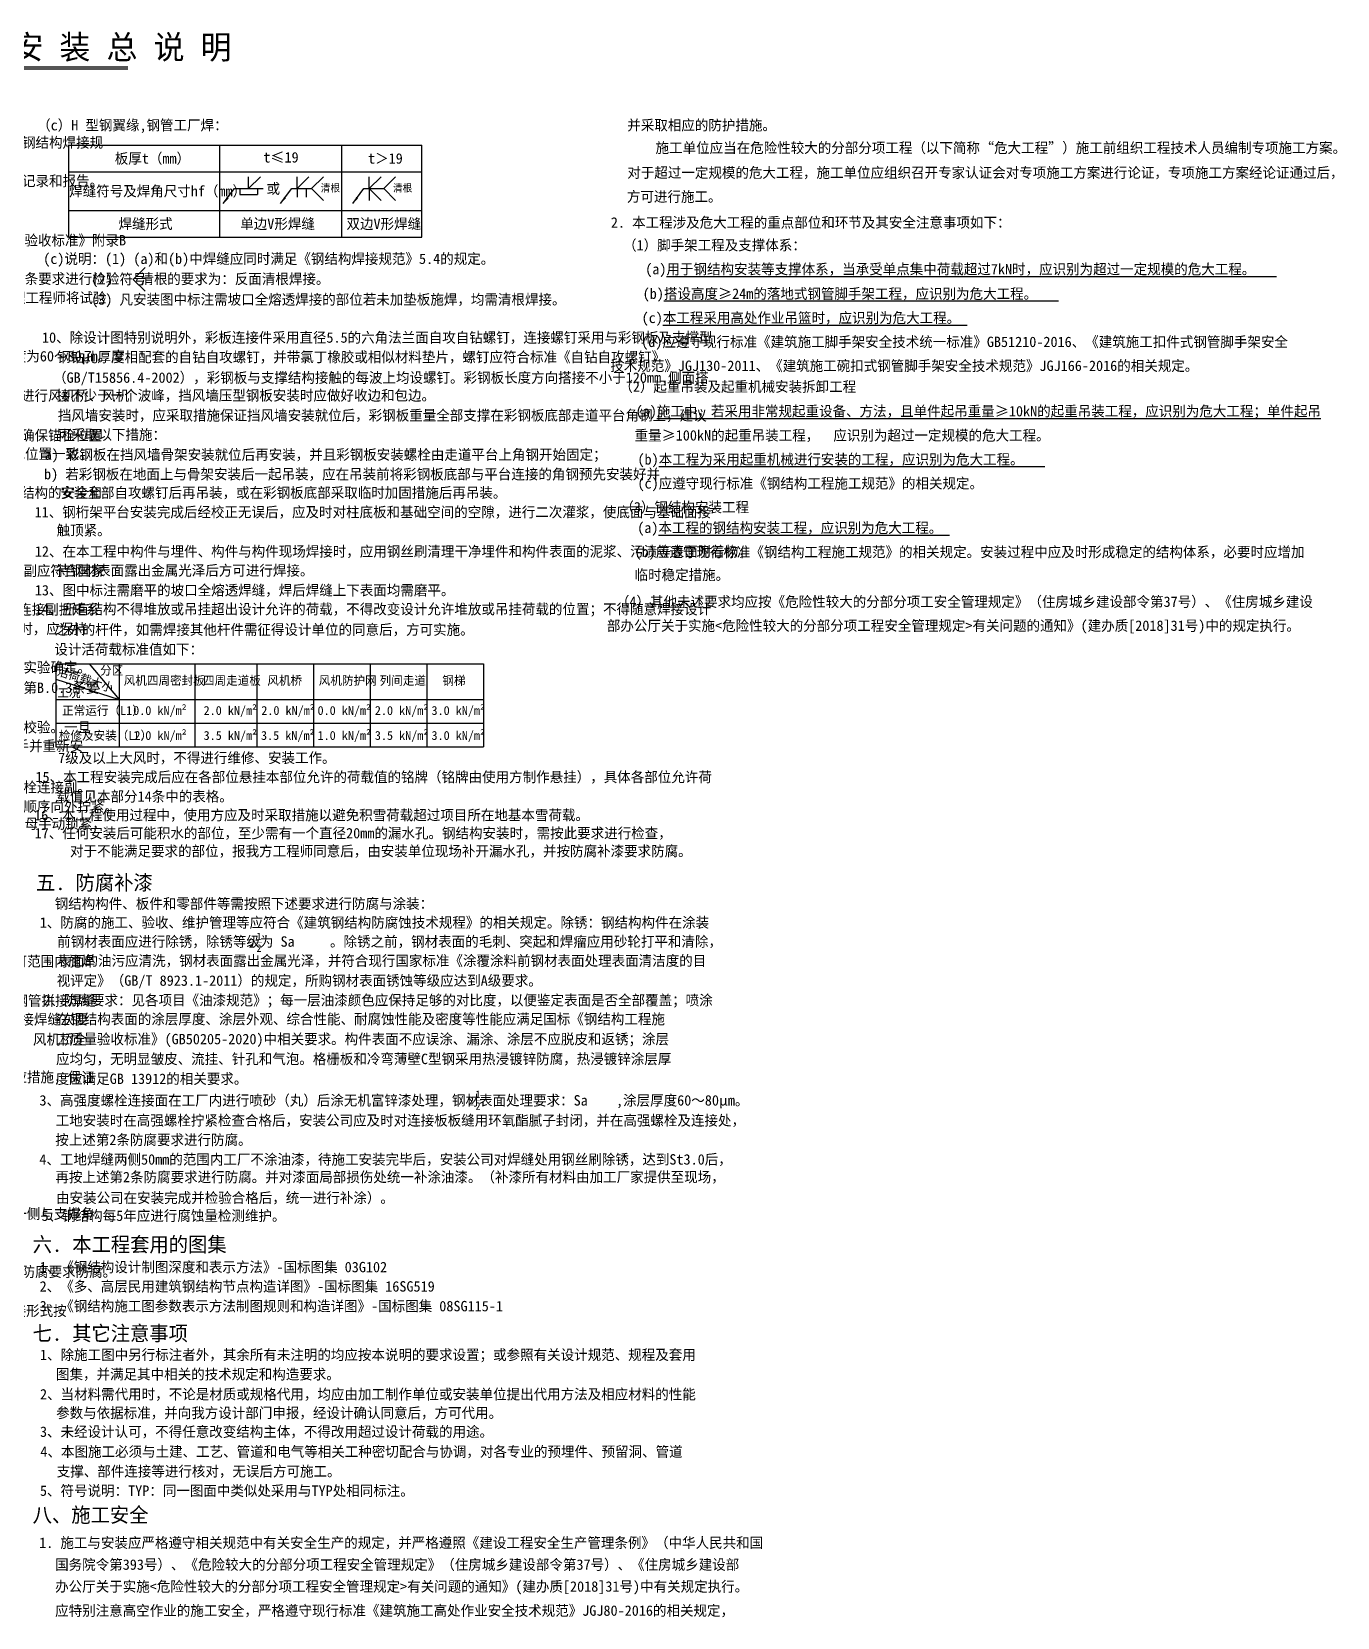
# Model space of a CAD drawing. Header units: metres. Extents: x -360 to 953, y -104 to 718.
# Drawn here: x 513 to 953, y 184 to 718 of the extents above; entities that cross this region are included whole.
import ezdxf

# ---------------------------------------------------------------- set-up
doc = ezdxf.new("R2010")
doc.units = ezdxf.units.M
doc.dimstyles.get("Standard").update_dxf_attribs({"dimtxt": 2.5, "dimasz": 2.5, "dimexe": 1.25, "dimexo": 0.625, "dimtad": 1, "dimcen": 2.5, "dimazin": 3, "dimtfac": 1, "dimtmove": 0, "dimatfit": 3})

msp = doc.modelspace()

# ---------------------------------------------------------------- linework, layer by layer
at = {"color": 2}
msp.add_line((455.03, 705.87), (545.68, 705.87), dxfattribs=at)
at = {"color": 3}
msp.add_line((455.03, 705.19), (545.68, 705.19), dxfattribs=at)
at = {"color": 7}
for p, q in [((525.67, 679.55), (644.67, 679.55)), ((525.67, 679.55), (525.67, 648.55)), ((576.67, 648.55), (576.67, 679.55)), ((617.67, 648.55), (617.67, 679.55)), ((644.67, 648.55), (644.67, 679.55)), ((525.67, 670.55), (644.67, 670.55)), ((586.33, 664.9), (586.33, 668.9)), ((590.33, 668.9), (586.33, 664.9)), ((606.64, 668.9), (602.64, 664.9)), ((602.64, 664.9), (602.64, 668.9)), ((611.51, 668.9), (607.51, 664.9)), ((630.94, 668.9), (626.94, 664.9)), ((626.94, 664.9), (626.94, 668.9)), ((635.81, 668.9), (631.81, 664.9)), ((583.33, 664.9), (583.33, 662.9)), ((583.33, 662.9), (589.33, 662.9)), ((589.33, 664.9), (589.33, 662.9)), ((602.64, 664.9), (602.64, 662)), ((605.64, 664.9), (605.64, 662)), ((611.51, 660.9), (607.51, 664.9)), ((626.94, 664.9), (630.94, 664.9)), ((626.94, 664.9), (626.94, 660.9)), ((626.94, 664.9), (630.94, 664.9)), ((630.94, 660.9), (626.94, 664.9)), ((635.81, 660.9), (631.81, 664.9)), ((525.67, 657.55), (644.67, 657.55)), ((525.67, 648.55), (644.67, 648.55))]:
    msp.add_line(p, q, dxfattribs=at)
for p, q in [((551.46, 638.31), (547.46, 634.31)), ((551.46, 630.31), (547.46, 634.31)), ((521.37, 504.85), (521.37, 476.96)), ((521.41, 504.85), (665.37, 504.85)), ((532.59, 504.85), (542.71, 492.87)), ((542.71, 504.85), (542.71, 476.96)), ((568.22, 504.85), (568.22, 476.96)), ((589.05, 504.85), (589.05, 476.96)), ((608.13, 504.85), (608.13, 476.96)), ((627.21, 504.85), (627.21, 476.96)), ((646.29, 504.85), (646.29, 476.96)), ((665.37, 504.85), (665.37, 476.96)), ((521.41, 499.68), (542.71, 492.87)), ((521.41, 492.87), (665.37, 492.87)), ((521.41, 484.92), (665.37, 484.92)), ((521.41, 476.96), (665.37, 476.96))]:
    msp.add_line(p, q)
for points in [[(588.6, 410.95, 0.1, 0.1, 0), (590.88, 410.95, 0.1, 0.1, 0)], [(662.37, 357.78, 0.1, 0.1, 0), (664.65, 357.78, 0.1, 0.1, 0)]]:
    msp.add_lwpolyline(points, format="xyseb")

# ---------------------------------------------------------------- texts
for s, height, p in [('钢 结 构 安 装 总 说 明', 8, (459.29, 708.54)), ('设计活荷载标准值如下：', 3.5, (520.94, 507.99)), ('分区', 3, (536.34, 501.15)), ('工况', 3, (521.95, 493.59)), ('风机四周密封板', 3, (544.27, 497.77)), ('四周走道板', 3, (570.95, 497.77)), ('风机桥', 3, (592.62, 497.77)), ('风机防护网', 3, (609.93, 497.77)), ('列间走道', 3, (630.42, 497.77)), ('钢梯', 3, (651.54, 497.77)), ('0.0 kN/m²', 3, (547.46, 487.65)), ('2.0 kN/m²', 3, (571.17, 487.65)), ('2.0 kN/m²', 3, (590.59, 487.65)), ('0.0 kN/m²', 3, (609.53, 487.65)), ('2.0 kN/m²', 3, (628.82, 487.65)), ('3.0 kN/m²', 3, (647.89, 487.65)), ('正常运行（L1）', 3, (523.54, 487.65)), ('检修及安装（L2）', 3, (522.44, 479.24)), ('1.0 kN/m²', 3, (547.46, 479.24)), ('3.5 kN/m²', 3, (571.17, 479.24)), ('3.5 kN/m²', 3, (590.49, 479.24)), ('1.0 kN/m²', 3, (609.53, 479.24)), ('3.5 kN/m²', 3, (628.82, 479.24)), ('3.0 kN/m²', 3, (647.89, 479.24)), ('钢结构构件、板件和零部件等需按照下述要求进行防腐与涂装：', 3.5, (521.04, 422.36)), ('1、防腐的施工、验收、维护管理等应符合《建筑钢结构防腐蚀技术规程》的相关规定。除锈：钢结构构件在涂装', 3.5, (516.02, 416)), ('前钢材表面应进行除锈，除锈等级为 Sa     。除锈之前，钢材表面的毛刺、突起和焊瘤应用砂轮打平和清除，', 3.5, (521.88, 409.59)), ('2', 3, (586.4, 409.3)), ('1', 2.5, (588.95, 411.83)), ('表面的油污应清洗，钢材表面露出金属光泽，并符合现行国家标准《涂覆涂料前钢材表面处理表面清洁度的目', 3.5, (521.98, 403.14)), ('2', 2.5, (588.95, 407.87)), ('视评定》（GB/T 8923.1-2011）的规定，所购钢材表面锈蚀等级应达到A级要求。', 3.5, (521.71, 396.45)), (' 2、防腐要求：见各项目《油漆规范》；每一层油漆颜色应保持足够的对比度，以便鉴定表面是否全部覆盖；喷涂', 3.5, (514.84, 389.84)), ('在钢结构表面的涂层厚度、涂层外观、综合性能、耐腐蚀性能及密度等性能应满足国标《钢结构工程施', 3.5, (521.72, 383.49)), ('工质量验收标准》(GB50205-2020)中相关要求。构件表面不应误涂、漏涂、涂层不应脱皮和返锈；涂层', 3.5, (521.62, 376.75)), ('应均匀，无明显皱皮、流挂、针孔和气泡。格栅板和冷弯薄壁C型钢采用热浸镀锌防腐，热浸镀锌涂层厚', 3.5, (521.49, 370.07)), ('度应满足GB 13912的相关要求。 ', 3.5, (521.36, 363.38)), ('3、高强度螺栓连接面在工厂内进行喷砂（丸）后涂无机富锌漆处理，钢材表面处理要求：Sa    ,涂层厚度60～80μm。', 3.5, (515.9, 356.11)), ('2', 3, (660.17, 356.13)), ('1', 2.5, (662.71, 358.66)), ('工地安装时在高强螺栓拧紧检查合格后，安装公司应及时对连接板板缝用环氧酯腻子封闭，并在高强螺栓及连接处，', 3.5, (521.39, 349.36)), ('2', 2.5, (662.71, 354.7)), ('按上述第2条防腐要求进行防腐。', 3.5, (521.24, 342.81)), ('4、工地焊缝两侧50mm的范围内工厂不涂油漆，待施工安装完毕后，安装公司对焊缝处用钢丝刷除锈，达到St3.0后，', 3.5, (515.87, 336.22)), ('再按上述第2条防腐要求进行防腐。并对漆面局部损伤处统一补涂油漆。（补漆所有材料由加工厂家提供至现场，', 3.5, (521.28, 330.29)), ('由安装公司在安装完成并检验合格后，统一进行补涂）。', 3.5, (521.49, 323.29)), (' 5、钢结构每5年应进行腐蚀量检测维护。', 3.5, (514.23, 317.26))]:
    msp.add_text(s, height=height).set_placement(p)
for s, height, p in [('（c）H 型钢翼缘,钢管工厂焊：', 3.5, (515.13, 684.51)), ('并采取相应的防护措施。 ', 3.5, (713.8, 684.51)), ('1、钢结构安装应符合《钢结构工程施工质量验收标准》、《钢结构高强螺栓连接技术规程》和《钢结构焊接规', 3.5, (316.56, 678.67)), ('    施工单位应当在危险性较大的分部分项工程（以下简称“危大工程”）施工前组织工程技术人员编制专项施工方案。', 3.5, (713.8, 676.89)), ('板厚t（mm） ', 3.5, (541.27, 673.3)), ('t≤19', 3.5, (591.26, 673.68)), ('t＞19', 3.5, (626.52, 673.3)), ('2、钢结构安装前应检查构件和连接材料的出厂合格证、材料实验报告、焊缝无损检测报告等各种记录和报告。', 3.5, (316.56, 665.75)), ('对于超过一定规模的危大工程，施工单位应组织召开专家认证会对专项施工方案进行论证，专项施工方案经论证通过后，', 3.5, (713.8, 668.53)), ('焊缝符号及焊角尺寸hf（mm） ', 3.5, (525.91, 662.3)), ('或', 3.5, (592.36, 663.15)), ('清根', 2.5, (610.62, 663.85)), ('清根', 2.5, (634.93, 663.85)), ('方可进行施工。', 3.5, (713.67, 660.45)), ('焊缝形式 ', 3.5, (542.54, 651.3)), ('单边V形焊缝', 3.5, (583.5, 651.3)), ('双边V形焊缝', 3.5, (619.27, 651.3)), ('2. 本工程涉及危大工程的重点部位和环节及其安全注意事项如下：', 3.5, (708.28, 651.74)), ('     3.1、高强度大六角头螺栓连接副扭矩系数复验：钢结构安装单位应按《钢结构工程施工质量验收标准》附录B', 3.5, (314.35, 645.75)), ('（1）脚手架工程及支撑体系：  ', 3.5, (712.37, 644.1)), ('(c)说明：(1) (a)和(b)中焊缝应同时满足《钢结构焊接规范》5.4的规定。', 3.5, (517.18, 639.52)), ('     3.2、抗滑移系数检验：钢结构安装单位应按《钢结构工程施工质量验收标准》附录B的B.0.7条要求进行检验', 3.5, (313.79, 632.8)), ('(2) 符号', 3.5, (533.32, 632.65)), ('清根', 3.5, (549.92, 632.76)), ('的要求为：反面清根焊接。', 3.5, (558.93, 632.74)), ('  (a)%%U用于钢结构安装等支撑体系，当承受单点集中荷载超过7kN时，应识别为超过一定规模的危大工程。   ', 3.5, (715.09, 636.03)), ('（试件由钢结构制作单位提供），未经检验或检验不合格，不得进行高强度螺栓安装。监理工程师将试验', 3.5, (329.17, 626.38)), (' (b)%%U搭设高度≥24m的落地式钢管脚手架工程，应识别为危大工程。   ', 3.5, (716.61, 627.77)), ('(3) 凡安装图中标注需坡口全熔透焊接的部位若未加垫板施焊，均需清根焊接。', 3.5, (533.33, 625.81)), (' (c)%%U本工程采用高处作业吊篮时，应识别为危大工程。 ', 3.5, (716.25, 619.62)), ('   10、除设计图特别说明外，彩板连接件采用直径5.5的六角法兰面自攻自钻螺钉，连接螺钉采用与彩钢板及支撑型', 3.5, (509.61, 613)), (' (d)应遵守现行标准《建筑施工脚手架安全技术统一标准》GB51210-2016、《建筑施工扣件式钢管脚手架安全', 3.5, (716.12, 611.54)), ('高强度螺栓接触面采用喷砂（丸）后涂无机富锌漆,钢材表面处理要求：Sa    ，涂层厚度为60～80μm。摩', 3.5, (331.03, 606.71)), ('钢钻孔厚度相配套的自钻自攻螺钉，并带氯丁橡胶或相似材料垫片，螺钉应符合标准《自钻自攻螺钉》', 3.5, (521.81, 606.43)), ('（GB/T15856.4-2002），彩钢板与支撑结构接触的每波上均设螺钉。彩钢板长度方向搭接不小于120mm,侧面搭', 3.5, (520.48, 599.5)), ('技术规范》JGJ130-2011、《建筑施工碗扣式钢管脚手架安全技术规范》JGJ166-2016的相关规定。 ', 3.5, (708.07, 603.48)), ('（2）起重吊装及起重机械安装拆卸工程 ', 3.5, (711.13, 596.46)), ('4、钢结构安装顺序：钢平台及以下全部杆件（不包括风机密封板）安装完成并验收合格后，才能进行风机桥、风机', 3.5, (316.22, 593.45)), ('接不少于一个波峰，挡风墙压型钢板安装时应做好收边和包边。', 3.5, (521.69, 593.5)), ('挡风墙安装时，应采取措施保证挡风墙安装就位后，彩钢板重量全部支撑在彩钢板底部走道平台角钢上，建议', 3.5, (522.1, 586.79)), ('(a)%%U施工中，若采用非常规起重设备、方法，且单件起吊重量≥10kN的起重吊装工程，应识别为危大工程；单件起吊', 3.5, (716.61, 588.2)), ('5、钢结构的安装应配合热工、管道等相关专业。安装前应对所有锚栓预埋件的精度进行校核，以确保锚栓位置', 3.5, (316.22, 580.06)), ('可采取以下措施：', 3.5, (522.1, 580.31)), ('重量≥100kN的起重吊装工程，  应识别为超过一定规模的危大工程。 ', 3.5, (716.25, 580.05)), ('的准确性和安装顺利进行。安装时应注意构件上的位置标记（     ），使之与安装图上的标记位置一致。', 3.5, (321.69, 573.81)), ('a) 彩钢板在挡风墙骨架安装就位后再安装，并且彩钢板安装螺栓由走道平台上角钢开始固定；', 3.5, (517.68, 573.57)), (' (b)%%U本工程为采用起重机械进行安装的工程，应识别为危大工程。   ', 3.5, (714.85, 571.97)), ('b) 若彩钢板在地面上与骨架安装后一起吊装，应在吊装前将彩钢板底部与平台连接的角钢预先安装好并', 3.5, (517.47, 566.97)), (' (c)应遵守现行标准《钢结构工程施工规范》的相关规定。 ', 3.5, (714.85, 563.9)), ('7、钢结构安装时，应及时安装梁和支撑或连以临时支撑形成可靠的支护体系，以保证安装过程中结构的安全和', 3.5, (316.22, 560.74)), ('安装全部自攻螺钉后再吊装，或在彩钢板底部采取临时加固措施后再吊装。', 3.5, (522.96, 560.76)), ('11、钢桁架平台安装完成后经校正无误后，应及时对柱底板和基础空间的空隙，进行二次灌浆，使底面与基础面接', 3.5, (514.27, 554.21)), ('（3）钢结构安装工程 ', 3.5, (711.46, 555.86)), ('触顶紧。', 3.5, (521.69, 548.1)), (' (a)%%U本工程的钢结构安装工程，应识别为危大工程。 ', 3.5, (714.78, 548.93)), ('12、在本工程中构件与埋件、构件与构件现场焊接时，应用钢丝刷清理干净埋件和构件表面的泥浆、污渍等表面附着物，', 3.5, (514.35, 540.97)), ('(b)应遵守现行标准《钢结构工程施工规范》的相关规定。安装过程中应及时形成稳定的结构体系，必要时应增加', 3.5, (716.25, 540.78)), ('8.2 高强度螺栓施工预拉力应符合《钢结构高强度螺栓连接技术规程》的要求。高强螺栓连接副应符合国家', 3.5, (323.54, 534.47)), ('待钢材表面露出金属光泽后方可进行焊接。', 3.5, (521.69, 534.56)), ('临时稳定措施。 ', 3.5, (716.25, 533.07)), ('13、图中标注需磨平的坡口全熔透焊缝，焊后焊缝上下表面均需磨平。', 3.5, (514.35, 527.9)), ('8.3 钢结构安装单位在按《钢结构工程施工质量验收标准》第B.0.4条进行大六角头高强螺栓连接副扭矩系', 3.5, (323.54, 521.43)), ('14、所有结构不得堆放或吊挂超出设计允许的荷载，不得改变设计允许堆放或吊挂荷载的位置；不得随意焊接设计', 3.5, (514.32, 521.53)), ('（4）其他未述要求均应按《危险性较大的分部分项工安全管理规定》（住房城乡建设部令第37号）、《住房城乡建设', 3.5, (709.96, 524.04)), ('数复验时，应详细了解实验中螺栓的各接触面的实际摩擦状况，在施工现场安装高强螺栓时，应保持', 3.5, (331.67, 514.93)), ('之外的杆件，如需焊接其他杆件需征得设计单位的同意后，方可实施。', 3.5, (521.04, 514.63)), ('部办公厅关于实施<危险性较大的分部分项工程安全管理规定>有关问题的通知》(建办质[2018]31号)中的规定执行。', 3.5, (706.94, 515.97)), ('8.4 当安装单位采用转角法安装高强螺栓时，终拧转角与螺栓的直径、长度等因素有关，应由实验确定。', 3.5, (323.54, 501.92)), ('8.5 安装单位采用扭矩法或转角法安装高强螺栓的，应采用《钢结构工程施工质量验收标准》第B.0.3条要', 3.5, (323.54, 495.07)), ('8.6 施工安装单位使用的高强螺栓扭矩扳手和定扭电动扳手在使用前必须校正标定，使用后应校验。一旦', 3.5, (323.54, 481.76)), ('发现扳后检验扭矩误差超过允许范围，则该扳手施拧的螺栓均为不合格，必须重新校正扳手并重新安', 3.5, (330.42, 475.48)), ('7级及以上大风时，不得进行维修、安装工作。', 3.5, (522.2, 471.45)), ('8.7 安装单位对尚未安装的螺栓、连接摩擦面，必须做好保护；并按当天所需数量领取高强螺栓连接副。', 3.5, (323.54, 461.56)), ('15、本工程安装完成后应在各部位悬挂本部位允许的荷载值的铭牌（铭牌由使用方制作悬挂），具体各部位允许荷', 3.5, (514.56, 465.01)), ('载值见本部分14条中的表格。', 3.5, (521.63, 458.46)), ('8.8 高强螺栓在初拧、复拧和终拧时，连接处螺栓应按一定顺序施拧，一般应从螺栓群的中央顺序向外拧紧。', 3.5, (323.54, 455.05)), ('16、本工程使用过程中，使用方应及时采取措施以避免积雪荷载超过项目所在地基本雪荷载。', 3.5, (514.14, 452.18)), ('8.9 设计图中标示为“滑动节点”的节点长圆孔内的高强度螺栓的安装，只需将高强螺栓的螺母手动锁紧，', 3.5, (323.54, 449.27)), ('17、任何安装后可能积水的部位，至少需有一个直径20mm的漏水孔。钢结构安装时，需按此要求进行检查，', 3.5, (514.28, 446.09)), ('       对于不能满足要求的部位，报我方工程师同意后，由安装单位现场补开漏水孔，并按防腐补漆要求防腐。', 3.5, (509.51, 440.05)), ('9.1 钢构件施焊的焊工必须经考试合格并取得合格证书，持证焊工必须在其考试合格项目及认可范围内施焊', 3.5, (320.25, 402.95)), ('9.2 平台主梁,风机桥等主要受力构件的拼接应征得设计同意，经同意的拼接焊缝为一级焊缝(钢管拼接焊缝', 3.5, (320.33, 389.71)), ('需采用射线探伤)，其他次要杆件若确需拼接，则每根杆件最多只允许拼接一次,次要杆件拼接焊缝次要', 3.5, (327.29, 383.38)), ('杆件拼接焊缝为二级焊缝(钢管拼接焊缝需采用射线探伤)。拼接均采用全熔透焊缝等强拼接。风机桥全', 3.5, (326.96, 376.6)), ('9.3 安装现场焊接应针对焊接环境、焊接位置、高空作业，空气温度和湿度等因素影响采取相应措施，保证', 3.5, (320.19, 363.93)), ('(a)列间走道上的格栅板，每块格栅板与同一侧管束上的支撑角钢侧面贴紧并焊接两处，另一侧与支撑角', 3.5, (327.05, 317.94)), ('(c)每处焊接焊缝高3mm,长度不小于40mm,验收合格后，安装公司应对焊接处按本项目钢结构防腐要求防腐。', 3.5, (326.63, 298.41)), ('1、《钢结构设计制图深度和表示方法》-国标图集 03G102', 3.5, (515.97, 299.97)), ('2、《多、高层民用建筑钢结构节点构造详图》-国标图集 16SG519', 3.5, (515.97, 293.46)), ('9.9 平台桁架或平台梁的焊接均采用等强焊接。其他部位，设计图中未标注焊缝均为满焊，焊接形式按', 3.5, (319.88, 285.24)), ('3、《钢结构施工图参数表示方法制图规则和构造详图》-国标图集 08SG115-1', 3.5, (515.97, 286.82)), ('1、除施工图中另行标注者外，其余所有未注明的均应按本说明的要求设置；或参照有关设计规范、规程及套用', 3.5, (516.09, 270.43)), ('图集，并满足其中相关的技术规定和构造要求。', 3.5, (521.48, 263.88)), ('2、当材料需代用时，不论是材质或规格代用，均应由加工制作单位或安装单位提出代用方法及相应材料的性能', 3.5, (516.09, 257.15)), ('参数与依据标准，并向我方设计部门申报，经设计确认同意后，方可代用。', 3.5, (521.52, 250.87)), ('3、未经设计认可，不得任意改变结构主体，不得改用超过设计荷载的用途。', 3.5, (516.09, 244.53)), ('4、本图施工必须与土建、工艺、管道和电气等相关工种密切配合与协调，对各专业的预埋件、预留洞、管道', 3.5, (516.21, 237.82)), ('支撑、部件连接等进行核对，无误后方可施工。', 3.5, (521.72, 231.2)), ('5、符号说明：TYP：同一图面中类似处采用与TYP处相同标注。', 3.5, (516.07, 224.67)), ('1. 施工与安装应严格遵守相关规范中有关安全生产的规定，并严格遵照《建设工程安全生产管理条例》（中华人民共和国', 3.5, (515.8, 207.14)), ('国务院令第393号）、《危险较大的分部分项工程安全管理规定》（住房城乡建设部令第37号）、《住房城乡建设部', 3.5, (521.19, 199.78)), ('办公厅关于实施<危险性较大的分部分项工程安全管理规定>有关问题的通知》(建办质[2018]31号)中有关规定执行。', 3.5, (521.19, 192.4)), ('应特别注意高空作业的施工安全，严格遵守现行标准《建筑施工高处作业安全技术规范》JGJ80-2016的相关规定，', 3.5, (521.19, 184.29))]:
    msp.add_text(s, height=height, dxfattribs=at).set_placement(p)
msp.add_text('活荷载大小', height=3, rotation=342.277).set_placement((521.66, 501.13))
at = {"color": 6}
for s, p in [('五. 防腐补漆', (514.75, 428.67)), ('六. 本工程套用的图集', (513.63, 306.83)), ('七. 其它注意事项', (513.61, 276.91)), ('八、施工安全', (513.61, 215.76))]:
    msp.add_text(s, height=5, dxfattribs=at).set_placement(p)

# ---------------------------------------------------------------- leaders
at = {"color": 7}
for points in [[(577.8, 659.83), (581.54, 664.9), (591.19, 664.9)], [(597.07, 659.83), (600.82, 664.9), (607.51, 664.9)], [(621.37, 659.83), (625.12, 664.9), (631.81, 664.9)]]:
    msp.add_leader(points, dimstyle='Standard', dxfattribs=at)

doc.saveas('drawing.dxf')
